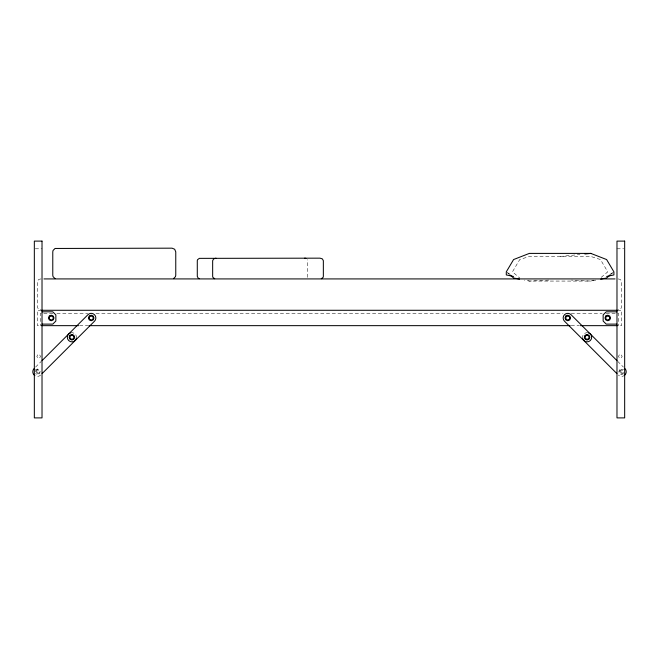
<?xml version="1.0" encoding="UTF-8"?>
<svg xmlns="http://www.w3.org/2000/svg" width="659" height="659" viewBox="0 0 659 659"><rect width="100%" height="100%" fill="white"/><g stroke="black" fill="none" stroke-linecap="round" stroke-linejoin="round"><path stroke-width="0.49" stroke-dasharray="3.29 2.47" d="M307.728 277.381L307.728 259.704M35.578 367.079L41.336 361.321M601.189 277.381L607.763 271.846L600.456 259.547L590.851 256.475L529.358 256.475L519.745 259.547L512.447 271.846L519.745 277.999M610.984 274.309L613.908 271.846M609.855 274.416L612.285 272.875M35.446 369.823L37.406 369.007L39.359 369.823L40.174 371.775L39.359 373.735L37.406 374.543L35.446 373.735M623.554 373.735L621.594 374.543L619.641 373.735L618.826 371.775L619.641 369.823L621.594 369.007L623.554 369.823M593.734 280.149L590.851 281.072L529.358 281.072L524.432 280.116M595.769 280.116L590.851 281.072L571.378 280.1M560.101 256.475L579.936 254.489M548.832 280.1L529.358 281.072L526.475 280.149M35.289 248.789L42.019 248.789M616.981 248.789L623.711 248.789M40.982 278.922L38.939 279.334L37.818 280.462L37.406 281.994L37.406 306.592L37.818 308.132L38.939 309.26L40.982 309.672M618.018 278.922L620.061 279.334L621.182 280.462L621.594 281.994L621.594 306.592L621.182 308.132L620.061 309.26L618.018 309.672M41.517 310.282L37.406 310.282L37.406 325.653L41.517 325.653M617.483 310.282L621.594 310.282L621.594 325.653L617.483 325.653M52.819 313.354L40.479 313.354L40.479 325.653M56.896 313.354L87.795 313.354M95.983 313.354L563.017 313.354M571.205 313.354L602.104 313.354M606.181 313.354L618.521 313.354L618.521 325.653M79.566 325.653L87.804 325.653M571.196 325.653L579.434 325.653M507.109 272.365L510.354 274.416M507.751 273.081L509.218 274.309M617.664 361.321L623.422 367.079M624.856 375.037A4.613 4.613 0 0 1 618.331 375.037M582.63 338.454A4.613 4.613 0 0 1 588.273 332.811M40.669 375.037A4.613 4.613 0 0 1 34.144 375.037M70.727 332.811A4.613 4.613 0 0 1 76.37 338.454M36.533 370.91L36.533 372.648L38.271 372.648L38.271 370.91L36.533 370.91M620.729 370.91L620.729 372.648L622.467 372.648L622.467 370.91L620.729 370.91M37.761 354.806L36.838 356.404L37.761 358.002L39.606 358.002L40.529 356.404L39.606 354.806L37.761 354.806M619.394 354.806L618.471 356.404L619.394 358.002L621.239 358.002L622.162 356.404L621.239 354.806L619.394 354.806M37.406 369.625L35.545 370.704L35.545 372.854L37.406 373.933L39.268 372.854L39.268 370.704L37.406 369.625M621.594 369.625L619.732 370.704L619.732 372.854L621.594 373.933L623.455 372.854L623.455 370.704L621.594 369.625"/><path stroke-width="0.99" d="M42.052 360.605L87.952 314.705A4.613 4.613 0 0 1 94.476 314.705A4.613 4.613 0 0 1 94.476 321.23L42.102 373.604M610.259 274.927L606.609 277.999L600.695 279.152M173.49 278.642L175.483 276.64L175.764 275.231L175.764 251.862L174.684 249.259L172.073 248.171L55.059 248.459L53.058 250.453L52.778 251.862L52.778 275.231L53.058 276.64L55.059 278.642M321.304 278.732L323.099 277.381L323.347 276.434L323.347 260.659L322.375 258.896L320.027 258.163L199.339 258.361L197.543 259.704L197.288 260.659L197.288 276.434L198.26 278.189L199.339 278.732M606.609 276.459L613.908 274.927L613.908 271.846L606.609 259.547L590.851 253.402L529.358 253.402L513.6 259.547L506.293 271.846L506.293 274.927L513.6 276.459M215.979 258.163L213.631 258.896L212.659 260.659L212.659 276.434L212.915 277.381L214.71 278.732M584.895 253.995L590.851 253.402M43.955 278.922L615.045 278.922M41.517 310.282L617.483 310.282M42.019 311.822L52.778 311.822L55.85 314.895L55.85 321.048L52.778 324.121L42.019 324.121M616.981 311.822L606.222 311.822L603.15 314.895L603.15 321.048L606.222 324.121L616.981 324.121M41.509 325.653L78.545 325.653M88.825 325.653L570.175 325.653M580.455 325.653L617.491 325.653M304.656 258.163L305.924 258.361M519.506 279.152L513.6 277.999L509.942 274.927M616.948 360.605L571.048 314.705A4.613 4.613 0 0 0 564.524 314.705A4.613 4.613 0 0 0 564.524 321.23L616.898 373.604M588.273 332.811A4.613 4.613 0 0 1 590.34 340.522A4.613 4.613 0 0 1 582.63 338.454M624.856 368.513A4.613 4.613 0 0 1 624.856 375.037M76.37 338.454A4.613 4.613 0 0 1 68.66 340.522A4.613 4.613 0 0 1 70.727 332.811M34.144 375.037A4.613 4.613 0 0 1 34.144 368.513M49.285 316.015L48.478 317.967L49.285 319.928L51.237 320.735L53.198 319.928L54.005 317.967L53.198 316.015L51.237 315.2L49.285 316.015M69.961 335.307L69.154 337.268L69.961 339.22L71.922 340.028L73.874 339.22L74.681 337.268L73.874 335.307L71.922 334.5L69.961 335.307M89.253 316.015L88.446 317.967L89.253 319.928L91.214 320.735L93.166 319.928L93.982 317.967L93.166 316.015L91.214 315.2L89.253 316.015M565.834 316.015L565.018 317.967L565.834 319.928L567.786 320.735L569.747 319.928L570.554 317.967L569.747 316.015L567.786 315.2L565.834 316.015M585.126 335.307L584.319 337.268L585.126 339.22L587.078 340.028L589.039 339.22L589.846 337.268L589.039 335.307L587.078 334.5L585.126 335.307M605.802 316.015L604.995 317.967L605.802 319.928L607.763 320.735L609.715 319.928L610.522 317.967L609.715 316.015L607.763 315.2L605.802 316.015M51.237 315.818L49.376 316.897L49.376 319.047L51.237 320.126L53.107 319.047L53.107 316.897L51.237 315.818M91.214 315.818L89.344 316.897L89.344 319.047L91.214 320.126L93.076 319.047L93.076 316.897L91.214 315.818M71.922 335.11L70.052 336.189L70.052 338.339L71.922 339.418L73.783 338.339L73.783 336.189L71.922 335.11M567.786 315.818L565.924 316.897L565.924 319.047L567.786 320.126L569.656 319.047L569.656 316.897L567.786 315.818M607.763 315.818L605.893 316.897L605.893 319.047L607.763 320.126L609.624 319.047L609.624 316.897L607.763 315.818M587.078 335.11L585.217 336.189L585.217 338.339L587.078 339.418L588.948 338.339L588.948 336.189L587.078 335.11M42.019 241.103L34.334 241.103L34.334 417.897L42.019 417.897L42.019 241.103M624.666 241.103L616.981 241.103L616.981 417.897L624.666 417.897L624.666 241.103"/></g></svg>
